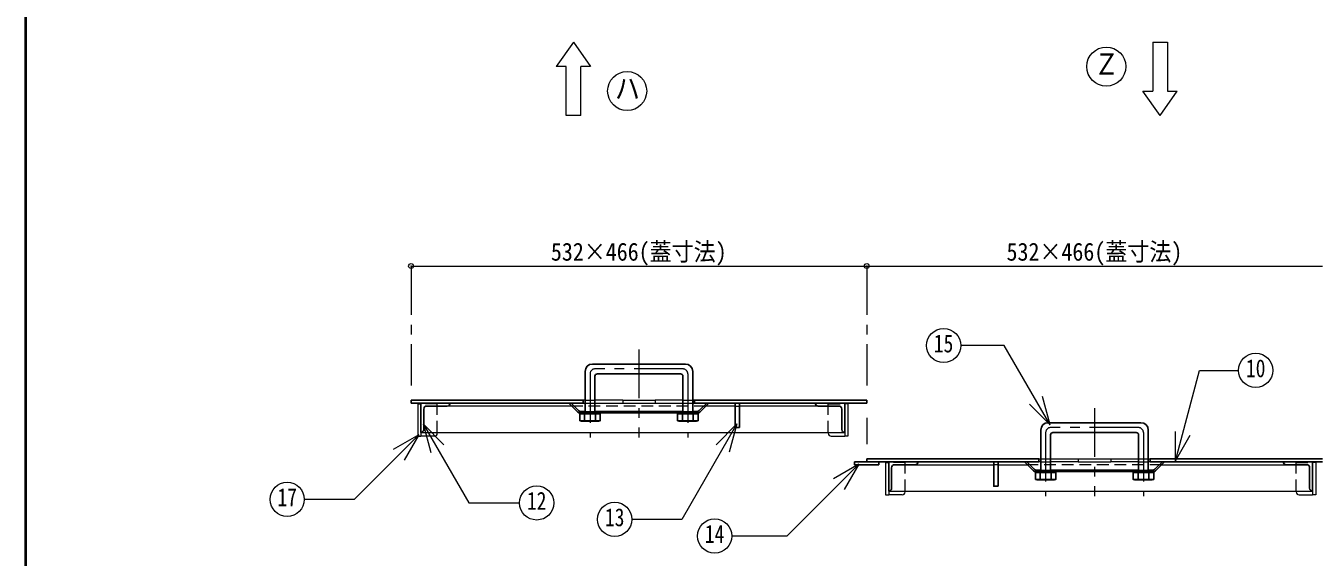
# Model space of a CAD drawing. Units: millimetres at full size, sheet at 1:10; details may follow other scales. Extents: x -2046 to 2004, y -1334 to 1476.
# Drawn here: x -2046 to -725, y 144 to 687 of the extents above; entities that cross this region are included whole.
import ezdxf
from ezdxf.enums import TextEntityAlignment as Align

# ---------------------------------------------------------------- set-up
doc = ezdxf.new("R2010")
doc.units = ezdxf.units.MM
doc.header["$LTSCALE"] = 10
doc.header["$PDMODE"] = 32
doc.header["$PDSIZE"] = 5
doc.linetypes.add('CHAIN1', pattern=[8, 5, -1, 1, -1])
doc.linetypes.add('DASHED1', pattern=[1.8, 1.2, -0.6])
doc.layers.add('0-0_ﾚｲﾔ1', color=4, linetype='Continuous', lineweight=9)
doc.styles.add('ＭＳ ゴシック', font='')
doc.styles.get('ＭＳ ゴシック').set_extended_font_data('MS Gothic')

msp = doc.modelspace()

# ---------------------------------------------------------------- linework, layer by layer
at = {"layer": '0-0_ﾚｲﾔ1', "color": 1, "lineweight": 40}
msp.add_line((-2045.72, -1333.73), (-2045.72, 1476.27), dxfattribs=at)
at = {"layer": '0-0_ﾚｲﾔ1', "color": 7, "lineweight": 18}
for p, q in [((-1485.72, 670.27), (-1503.22, 645.27)), ((-1485.72, 670.27), (-1468.22, 645.27)), ((-893.22, 670.27), (-878.22, 670.27)), ((-893.22, 670.27), (-893.22, 620.27)), ((-1478.22, 595.27), (-1478.22, 645.27)), ((-1468.22, 645.27), (-1478.22, 645.27)), ((-885.72, 595.27), (-903.22, 620.27)), ((-903.22, 620.27), (-893.22, 620.27)), ((-885.72, 595.27), (-868.22, 620.27)), ((-1478.22, 595.27), (-1493.22, 595.27)), ((-1045.01, 360), (-1089.61, 360)), ((-998.12, 278.78), (-1045.01, 360)), ((-1473.72, 304.27), (-1475.72, 304.27)), ((-1435.3, 304.27), (-1463.72, 304.27)), ((-1435.3, 304.27), (-1435.3, 301.07)), ((-1402.14, 304.27), (-1402.14, 301.07)), ((-1373.72, 304.27), (-1402.14, 304.27)), ((-1361.72, 304.27), (-1363.72, 304.27)), ((-998.12, 278.78), (-1005.89, 307.76)), ((-1644.92, 300.27), (-1641.72, 300.27)), ((-1644.92, 300.27), (-1644.92, 267.27)), ((-1475.72, 301.07), (-1473.72, 301.07)), ((-1474.72, 292.57), (-1473.72, 292.57)), ((-1474.72, 291.07), (-1473.72, 291.07)), ((-1463.72, 301.07), (-1435.3, 301.07)), ((-1463.72, 292.57), (-1462.72, 292.57)), ((-1463.72, 291.07), (-1462.72, 291.07)), ((-1402.14, 301.07), (-1373.72, 301.07)), ((-1374.72, 292.57), (-1373.72, 292.57)), ((-1374.72, 291.07), (-1373.72, 291.07)), ((-1363.72, 301.07), (-1361.72, 301.07)), ((-1363.72, 292.57), (-1362.72, 292.57)), ((-1363.72, 291.07), (-1362.72, 291.07)), ((-1205.02, 300.27), (-1208.22, 300.27)), ((-1205.02, 300.27), (-1205.02, 267.27)), ((-998.12, 278.78), (-1019.34, 299.99)), ((-1639.3, 279.75), (-1618.08, 258.54)), ((-1639.3, 279.75), (-1631.53, 250.77)), ((-1318.47, 279.77), (-1339.68, 258.56)), ((-1318.47, 279.77), (-1326.23, 250.8)), ((-1643.91, 268.83), (-1710.08, 202.67)), ((-1643.91, 268.83), (-1669.89, 253.83)), ((-1643.91, 268.83), (-1658.91, 242.85)), ((-1644.92, 267.27), (-1641.72, 267.27)), ((-1641.72, 271.07), (-1641.72, 267.27)), ((-1208.22, 271.07), (-1208.22, 267.27)), ((-1205.02, 267.27), (-1208.22, 267.27)), ((-870.02, 242.23), (-870.02, 272.23)), ((-870.02, 242.23), (-855.02, 268.21)), ((-1193.76, 238.75), (-1267.31, 165.21)), ((-1193.76, 238.75), (-1219.74, 223.75)), ((-1193.76, 238.75), (-1208.76, 212.77)), ((-1166.42, 240.27), (-1163.22, 240.27)), ((-1166.42, 240.27), (-1166.42, 207.27)), ((-1009.72, 244.27), (-1007.72, 244.27)), ((-1007.72, 241.07), (-1009.72, 241.07)), ((-997.72, 244.27), (-969.3, 244.27)), ((-969.3, 241.07), (-997.72, 241.07)), ((-969.3, 244.27), (-969.3, 241.07)), ((-936.14, 244.27), (-936.14, 241.07)), ((-936.14, 244.27), (-907.72, 244.27)), ((-907.72, 241.07), (-936.14, 241.07)), ((-897.72, 244.27), (-895.72, 244.27)), ((-895.72, 241.07), (-897.72, 241.07)), ((-726.52, 240.27), (-729.72, 240.27)), ((-726.52, 240.27), (-726.52, 207.27)), ((-1008.72, 232.57), (-1007.72, 232.57)), ((-1008.72, 231.07), (-1007.72, 231.07)), ((-997.72, 232.57), (-996.72, 232.57)), ((-997.72, 231.07), (-996.72, 231.07)), ((-907.72, 232.57), (-908.72, 232.57)), ((-907.72, 231.07), (-908.72, 231.07)), ((-896.72, 232.57), (-897.72, 232.57)), ((-896.72, 231.07), (-897.72, 231.07)), ((-1710.08, 202.67), (-1760.89, 202.67)), ((-1166.42, 207.27), (-1163.22, 207.27)), ((-1163.22, 211.07), (-1163.22, 207.27)), ((-729.72, 211.07), (-729.72, 207.27)), ((-726.52, 207.27), (-729.72, 207.27)), ((-1267.31, 165.21), (-1323.76, 165.21))]:
    msp.add_line(p, q, dxfattribs=at)
at = {"layer": '0-0_ﾚｲﾔ1'}
for p, q in [((-1651.72, 441.27), (-1185.72, 441.27)), ((-1185.72, 441.27), (-719.72, 441.27)), ((-1435.3, 304.27), (-1402.14, 304.27)), ((-1487.22, 298.07), (-1614.72, 298.07)), ((-1435.3, 301.07), (-1402.14, 301.07)), ((-1320.22, 298.07), (-1350.22, 298.07)), ((-1235.22, 298.07), (-1315.72, 298.07)), ((-1641.72, 271.07), (-1208.22, 271.07)), ((-1627.92, 267.27), (-1641.72, 267.27)), ((-1624.92, 270.27), (-1624.92, 271.07)), ((-1225.02, 270.27), (-1225.02, 271.07)), ((-1222.02, 267.27), (-1208.22, 267.27)), ((-1136.22, 238.07), (-1055.72, 238.07)), ((-1051.22, 238.07), (-1021.22, 238.07)), ((-969.3, 244.27), (-936.14, 244.27)), ((-969.3, 241.07), (-936.14, 241.07)), ((-884.22, 238.07), (-756.72, 238.07)), ((-1163.22, 211.07), (-729.72, 211.07)), ((-1149.42, 207.27), (-1163.22, 207.27)), ((-1146.42, 210.27), (-1146.42, 211.07)), ((-746.52, 210.27), (-746.52, 211.07)), ((-743.52, 207.27), (-729.72, 207.27))]:
    msp.add_line(p, q, dxfattribs=at)
at = {"layer": '0-0_ﾚｲﾔ1', "linetype": 'CHAIN1'}
for p, q in [((-1651.72, 441.27), (-1651.72, 319.27)), ((-1185.72, 441.27), (-1185.72, 319.27)), ((-1418.72, 356.07), (-1418.72, 266.07)), ((-1468.72, 331.07), (-1468.72, 266.07)), ((-1373.72, 336.07), (-1463.72, 336.07)), ((-1368.72, 331.07), (-1368.72, 266.07)), ((-952.72, 296.07), (-952.72, 206.07)), ((-1185.72, 286.07), (-1185.72, 259.27)), ((-1002.72, 271.07), (-1002.72, 206.07)), ((-907.72, 276.07), (-997.72, 276.07)), ((-902.72, 271.07), (-902.72, 206.07))]:
    msp.add_line(p, q, dxfattribs=at)
at = {"layer": '0-0_ﾚｲﾔ1', "color": 5, "lineweight": 25}
for p, q in [((-1473.72, 333.57), (-1473.72, 290.57)), ((-1371.22, 341.07), (-1466.22, 341.07)), ((-1376.22, 331.07), (-1461.22, 331.07)), ((-1363.72, 333.57), (-1363.72, 290.57)), ((-1463.72, 328.57), (-1463.72, 290.57)), ((-1373.72, 328.57), (-1373.72, 290.57)), ((-1651.72, 304.27), (-1651.72, 301.07)), ((-1361.72, 304.27), (-1185.72, 304.27)), ((-1185.72, 304.27), (-1185.72, 301.07)), ((-1651.72, 301.07), (-1475.72, 301.07)), ((-1641.72, 301.07), (-1641.72, 271.07)), ((-1638.72, 295.07), (-1638.72, 274.07)), ((-1614.72, 298.07), (-1635.72, 298.07)), ((-1481.1, 291.95), (-1490.22, 301.07)), ((-1480.48, 293.45), (-1488.1, 301.07)), ((-1479.22, 290.07), (-1477.72, 290.57)), ((-1478.98, 291.07), (-1474.72, 291.07)), ((-1477.72, 290.57), (-1459.72, 290.57)), ((-1462.72, 292.57), (-1374.72, 292.57)), ((-1379.22, 290.07), (-1377.72, 290.57)), ((-1377.72, 290.57), (-1359.72, 290.57)), ((-1374.72, 292.57), (-1374.72, 291.07)), ((-1368.72, 290.57), (-1363.22, 290.07)), ((-1363.22, 290.07), (-1359.72, 290.57)), ((-1356.96, 293.45), (-1349.34, 301.07)), ((-1356.34, 291.95), (-1347.22, 301.07)), ((-1320.22, 301.07), (-1320.22, 276.07)), ((-1315.72, 301.07), (-1315.72, 276.07)), ((-1235.22, 298.07), (-1214.22, 298.07)), ((-1211.22, 295.07), (-1211.22, 274.07)), ((-1208.22, 301.07), (-1208.22, 271.07)), ((-1479.22, 290.07), (-1458.22, 290.07)), ((-1479.22, 290.07), (-1479.22, 283.07)), ((-1479.22, 283.07), (-1458.22, 283.07)), ((-1479.22, 283.07), (-1477.72, 282.57)), ((-1477.72, 282.57), (-1474.22, 283.07)), ((-1477.72, 282.57), (-1459.72, 282.57)), ((-1474.22, 290.07), (-1474.22, 283.07)), ((-1474.22, 283.07), (-1468.72, 282.57)), ((-1468.72, 282.57), (-1463.22, 283.07)), ((-1463.22, 290.07), (-1463.22, 283.07)), ((-1463.22, 283.07), (-1459.72, 282.57)), ((-1379.22, 290.07), (-1358.22, 290.07)), ((-1379.22, 283.07), (-1358.22, 283.07)), ((-1377.72, 282.57), (-1359.72, 282.57)), ((-1374.22, 290.07), (-1374.22, 283.07)), ((-1358.22, 283.07), (-1359.72, 282.57)), ((-905.22, 281.07), (-1000.22, 281.07)), ((-1320.22, 276.07), (-1315.72, 276.07)), ((-1007.72, 273.57), (-1007.72, 230.57)), ((-997.72, 268.57), (-997.72, 230.57)), ((-910.22, 271.07), (-995.22, 271.07)), ((-907.72, 268.57), (-907.72, 230.57)), ((-897.72, 273.57), (-897.72, 230.57)), ((-1198.22, 241.07), (-1198.22, 237.87)), ((-1198.22, 241.07), (-1009.72, 241.07)), ((-1198.22, 237.87), (-1173.22, 237.87)), ((-1185.72, 244.27), (-1185.72, 241.07)), ((-1185.72, 244.27), (-1009.72, 244.27)), ((-1173.22, 241.07), (-1173.22, 237.87)), ((-1163.22, 241.07), (-1163.22, 211.07)), ((-1136.22, 238.07), (-1157.22, 238.07)), ((-1051.22, 241.07), (-1051.22, 216.07)), ((-1015.1, 231.95), (-1024.22, 241.07)), ((-1014.48, 233.45), (-1022.1, 241.07)), ((-1009.72, 244.27), (-1009.72, 241.07)), ((-895.72, 244.27), (-719.72, 244.27)), ((-890.96, 233.45), (-883.34, 241.07)), ((-890.34, 231.95), (-881.22, 241.07)), ((-756.72, 238.07), (-735.72, 238.07)), ((-729.72, 241.07), (-729.72, 211.07)), ((-1160.22, 235.07), (-1160.22, 214.07)), ((-1013.22, 230.07), (-1011.72, 230.57)), ((-1013.22, 230.07), (-992.22, 230.07)), ((-1013.22, 230.07), (-1013.22, 223.07)), ((-1012.98, 231.07), (-1008.72, 231.07)), ((-1011.72, 230.57), (-993.72, 230.57)), ((-1008.22, 230.07), (-1008.22, 223.07)), ((-997.22, 230.07), (-997.22, 223.07)), ((-996.72, 232.57), (-996.72, 231.07)), ((-996.72, 231.07), (-908.72, 231.07)), ((-913.22, 230.07), (-911.72, 230.57)), ((-913.22, 230.07), (-892.22, 230.07)), ((-911.72, 230.57), (-893.72, 230.57)), ((-908.22, 230.07), (-908.22, 223.07)), ((-902.72, 230.57), (-897.22, 230.07)), ((-897.22, 230.07), (-893.72, 230.57)), ((-732.72, 235.07), (-732.72, 214.07)), ((-1013.22, 223.07), (-992.22, 223.07)), ((-1013.22, 223.07), (-1011.72, 222.57)), ((-1011.72, 222.57), (-1008.22, 223.07)), ((-1011.72, 222.57), (-993.72, 222.57)), ((-1008.22, 223.07), (-1002.72, 222.57)), ((-1002.72, 222.57), (-997.22, 223.07)), ((-997.22, 223.07), (-993.72, 222.57)), ((-913.22, 223.07), (-892.22, 223.07)), ((-911.72, 222.57), (-893.72, 222.57)), ((-892.22, 223.07), (-893.72, 222.57))]:
    msp.add_line(p, q, dxfattribs=at)
at = {"layer": '0-0_ﾚｲﾔ1', "linetype": 'DASHED1'}
for p, q in [((-1473.72, 304.27), (-1463.72, 304.27)), ((-1373.72, 304.27), (-1363.72, 304.27)), ((-1624.92, 300.27), (-1641.72, 300.27)), ((-1624.92, 271.07), (-1624.92, 300.27)), ((-1350.22, 298.07), (-1487.22, 298.07)), ((-1473.72, 301.07), (-1463.72, 301.07)), ((-1473.72, 292.57), (-1463.72, 292.57)), ((-1473.72, 291.07), (-1463.72, 291.07)), ((-1373.72, 301.07), (-1363.72, 301.07)), ((-1373.72, 292.57), (-1363.72, 292.57)), ((-1373.72, 291.07), (-1363.72, 291.07)), ((-1320.22, 298.07), (-1315.72, 298.07)), ((-1225.02, 300.27), (-1208.22, 300.27)), ((-1225.02, 271.07), (-1225.02, 300.27)), ((-1146.42, 240.27), (-1163.22, 240.27)), ((-1146.42, 211.07), (-1146.42, 240.27)), ((-1051.22, 238.07), (-1055.72, 238.07)), ((-884.22, 238.07), (-1021.22, 238.07)), ((-1007.72, 244.27), (-997.72, 244.27)), ((-1007.72, 241.07), (-997.72, 241.07)), ((-907.72, 244.27), (-897.72, 244.27)), ((-907.72, 241.07), (-897.72, 241.07)), ((-746.52, 240.27), (-729.72, 240.27)), ((-746.52, 211.07), (-746.52, 240.27)), ((-1007.72, 232.57), (-997.72, 232.57)), ((-1007.72, 231.07), (-997.72, 231.07)), ((-907.72, 232.57), (-897.72, 232.57)), ((-907.72, 231.07), (-897.72, 231.07))]:
    msp.add_line(p, q, dxfattribs=at)
at = {"layer": '0-0_ﾚｲﾔ1', "color": 7, "lineweight": 18}
for points in [[(-878.22, 670.27), (-878.22, 620.27), (-868.22, 620.27)], [(-1493.22, 595.27), (-1493.22, 645.27), (-1503.22, 645.27)], [(-870.02, 242.23), (-845.27, 334.59), (-805.4, 334.59)], [(-1639.3, 279.75), (-1592.71, 199.06), (-1540.74, 199.06)], [(-1318.47, 279.77), (-1374.8, 182.21), (-1425.93, 182.21)]]:
    msp.add_lwpolyline(points, dxfattribs=at)
at = {"layer": '0-0_ﾚｲﾔ1', "color": 5, "lineweight": 25}
for points in [[(-1651.72, 304.27), (-1475.72, 304.27), (-1475.72, 301.07)], [(-1361.72, 304.27), (-1361.72, 301.07), (-1185.72, 301.07)], [(-1478.36, 292.57), (-1474.72, 292.57), (-1474.72, 291.07)], [(-1477.72, 290.57), (-1474.22, 290.07), (-1468.72, 290.57)], [(-1468.72, 290.57), (-1463.22, 290.07), (-1459.72, 290.57)], [(-1462.72, 292.57), (-1462.72, 291.07), (-1374.72, 291.07)], [(-1459.72, 290.57), (-1458.22, 290.07), (-1458.22, 283.07), (-1459.72, 282.57)], [(-1377.72, 290.57), (-1374.22, 290.07), (-1368.72, 290.57)], [(-1359.08, 292.57), (-1362.72, 292.57), (-1362.72, 291.07), (-1358.46, 291.07)], [(-1359.72, 290.57), (-1358.22, 290.07), (-1358.22, 283.07)], [(-1379.22, 290.07), (-1379.22, 283.07), (-1377.72, 282.57), (-1374.22, 283.07)], [(-1374.22, 283.07), (-1368.72, 282.57), (-1363.22, 283.07)], [(-1363.22, 290.07), (-1363.22, 283.07), (-1359.72, 282.57)], [(-1055.72, 241.07), (-1055.72, 216.07), (-1051.22, 216.07)], [(-895.72, 244.27), (-895.72, 241.07), (-719.72, 241.07)], [(-1012.36, 232.57), (-1008.72, 232.57), (-1008.72, 231.07)], [(-1011.72, 230.57), (-1008.22, 230.07), (-1002.72, 230.57)], [(-1002.72, 230.57), (-997.22, 230.07), (-993.72, 230.57)], [(-996.72, 232.57), (-908.72, 232.57), (-908.72, 231.07)], [(-993.72, 230.57), (-992.22, 230.07), (-992.22, 223.07), (-993.72, 222.57)], [(-913.22, 230.07), (-913.22, 223.07), (-911.72, 222.57), (-908.22, 223.07)], [(-911.72, 230.57), (-908.22, 230.07), (-902.72, 230.57)], [(-897.22, 230.07), (-897.22, 223.07), (-893.72, 222.57)], [(-893.08, 232.57), (-896.72, 232.57), (-896.72, 231.07), (-892.46, 231.07)], [(-893.72, 230.57), (-892.22, 230.07), (-892.22, 223.07)], [(-908.22, 223.07), (-902.72, 222.57), (-897.22, 223.07)]]:
    msp.add_lwpolyline(points, dxfattribs=at)
at = {"layer": '0-0_ﾚｲﾔ1', "color": 7, "lineweight": 18}
for centre, radius in [((-940.72, 645.27), 20), ((-1430.72, 620.27), 20), ((-1107.11, 360), 17.5), ((-787.9, 334.59), 17.5), ((-1778.39, 202.67), 17.5), ((-1523.24, 199.06), 17.5), ((-1443.43, 182.21), 17.5), ((-1341.26, 165.21), 17.5)]:
    msp.add_circle(centre, radius, dxfattribs=at)
at = {"layer": '0-0_ﾚｲﾔ1', "color": 5, "lineweight": 25}
for centre, radius, start, end in [((-1466.22, 333.57), 7.5, 90, 180), ((-1461.22, 328.57), 2.5, 90, 180), ((-1376.22, 328.57), 2.5, 0, 90), ((-1371.22, 333.57), 7.5, 0, 90), ((-1635.72, 295.07), 3, 90, 180), ((-1614.72, 301.07), 3, 270, 0), ((-1478.98, 294.07), 3, 225, 270), ((-1478.36, 295.57), 3, 225, 270), ((-1359.08, 295.57), 3, 270, 315), ((-1358.46, 294.07), 3, 270, 315), ((-1235.22, 301.07), 3, 180, 270), ((-1214.22, 295.07), 3, 0, 90), ((-1000.22, 273.57), 7.5, 90, 180), ((-905.22, 273.57), 7.5, 0, 90), ((-1641.72, 274.07), 3, 270, 0), ((-1208.22, 274.07), 3, 180, 270), ((-995.22, 268.57), 2.5, 90, 180), ((-910.22, 268.57), 2.5, 0, 90), ((-1157.22, 235.07), 3, 90, 180), ((-1136.22, 241.07), 3, 270, 0), ((-756.72, 241.07), 3, 180, 270), ((-735.72, 235.07), 3, 0, 90), ((-1012.98, 234.07), 3, 225, 270), ((-1012.36, 235.57), 3, 225, 270), ((-893.08, 235.57), 3, 270, 315), ((-892.46, 234.07), 3, 270, 315), ((-1163.22, 214.07), 3, 270, 0), ((-729.72, 214.07), 3, 180, 270)]:
    msp.add_arc(centre, radius, start, end, dxfattribs=at)
at = {"layer": '0-0_ﾚｲﾔ1', "linetype": 'CHAIN1'}
for centre, start, end in [((-1463.72, 331.07), 90, 180), ((-1373.72, 331.07), 0, 90), ((-997.72, 271.07), 90, 180), ((-907.72, 271.07), 0, 90)]:
    msp.add_arc(centre, 5, start, end, dxfattribs=at)
at = {"layer": '0-0_ﾚｲﾔ1'}
for centre, start, end in [((-1627.92, 270.27), 270, 0), ((-1222.02, 270.27), 180, 270), ((-1149.42, 210.27), 270, 0), ((-743.52, 210.27), 180, 270)]:
    msp.add_arc(centre, 3, start, end, dxfattribs=at)
at = {"layer": '0-0_ﾚｲﾔ1', "color": 1}
for p in [(-1651.72, 441.27), (-1185.72, 441.27)]:
    msp.add_point(p, dxfattribs=at)

# ---------------------------------------------------------------- texts
at = {"layer": '0-0_ﾚｲﾔ1', "color": 7, "style": 'ＭＳ ゴシック'}
for s, height, width, p in [('Ｚ', 21.99, 0.85, (-953.22, 630.27)), ('ハ', 21.99, 0.85, (-1443.22, 605.27)), ('532×466(蓋寸法)', 18.33, 0.9, (-1508.72, 441.27)), ('532×466(蓋寸法)', 18.33, 0.9, (-1042.72, 441.27)), ('15', 18.33, 0.8, (-1117.11, 347.5)), ('10', 18.33, 0.8, (-797.9, 322.09)), ('17', 18.33, 0.8, (-1788.39, 190.17)), ('12', 18.33, 0.8, (-1533.24, 186.56)), ('13', 18.33, 0.8, (-1453.43, 169.71)), ('14', 18.33, 0.8, (-1351.26, 152.71))]:
    msp.add_text(s, height=height, dxfattribs=dict(at, width=width)).set_placement(p, align=Align.BOTTOM_LEFT)

doc.saveas('drawing.dxf')
